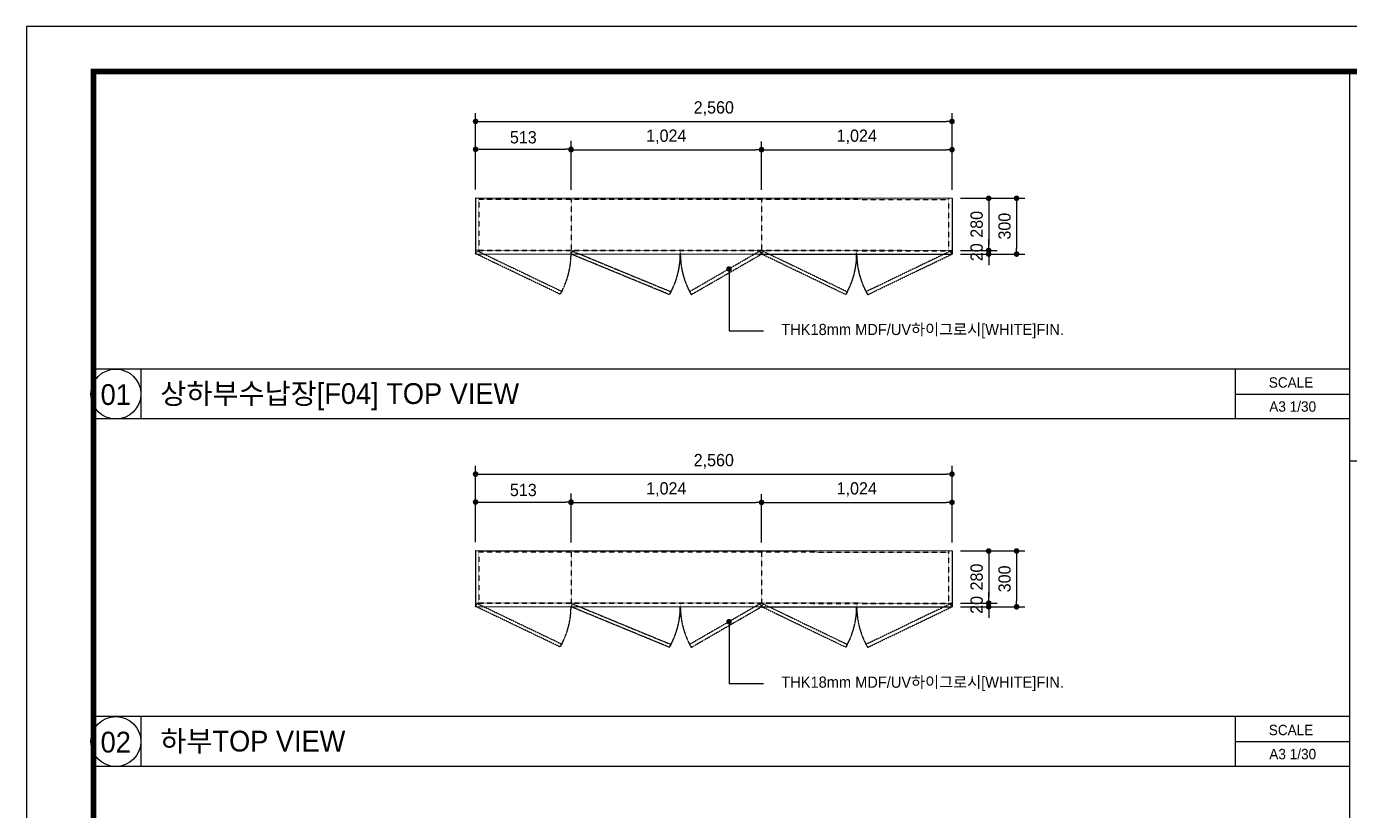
# Model space of a CAD drawing. Header units: millimetres. Extents: x 2050 to 23193, y 1089 to 24925.
# Drawn here: x 2050 to 9160, y 5758 to 9973 of the extents above; entities that cross this region are included whole.
import ezdxf
from ezdxf.enums import TextEntityAlignment as Align

# ---------------------------------------------------------------- set-up
doc = ezdxf.new("R2010")
doc.units = ezdxf.units.MM
for name, pattern in [('CENTER', [2, 1.25, -0.25, 0.25, -0.25]), ('CONTINOUS', [0]), ('DASH', [0.35, 0.25, -0.1])]:
    doc.linetypes.add(name, pattern=pattern)
for name, color, linetype in [('DSDF', 4, 'Continuous'), ('TEXT', 6, 'Continuous'), ('가구', 252, 'Continuous'), ('도면폼선_타이틀', 7, 'Continuous'), ('도면폼선_테두리', 3, 'Continuous'), ('제작가구', 5, 'Continuous')]:
    doc.layers.add(name, color=color, linetype=linetype)
doc.styles.add('도면타이틀', font='')
doc.styles.add('아트애이앤이', font='HYWULM.TTF')
doc.styles.get('도면타이틀').set_extended_font_data('HY울릉도L')
doc.dimstyles.new('dfsfsf', dxfattribs={"dimscale": 50, "dimtxt": 2.2, "dimasz": 1, "dimexe": 1.5, "dimexo": 1.5, "dimgap": 1, "dimtad": 1, "dimdec": 0, "dimlunit": 6, "dimtxsty": '도면타이틀', "dimblk": 'DOT', "dimcen": 2.5, "dimclrd": 9, "dimclre": 9, "dimclrt": 7, "dimadec": 0, "dimazin": 0, "dimtfac": 1, "dimtdec": 0, "dimtix": 1, "dimtmove": 2, "dimatfit": 3, "dimldrblk": 'DOT', "dimfxl": 1.5, "dimarcsym": 0})
doc.dimstyles.new('FDF', dxfattribs={"dimscale": 150, "dimtxt": 2.2, "dimasz": 1, "dimexe": 1.5, "dimexo": 1.5, "dimgap": 1, "dimtad": 1, "dimdec": 0, "dimlunit": 6, "dimtxsty": '도면타이틀', "dimblk": 'DOT', "dimcen": 2.5, "dimclrd": 115, "dimclre": 115, "dimclrt": 7, "dimadec": 0, "dimazin": 0, "dimtfac": 1, "dimtdec": 0, "dimtix": 1, "dimtmove": 2, "dimatfit": 3, "dimldrblk": 'DOT', "dimfxl": 1.5, "dimarcsym": 0})

# ---------------------------------------------------------------- blocks, each defined once
blk = doc.blocks.new('_Dot')
at = {"color": 0, "linetype": 'ByBlock', "lineweight": -2}
blk.add_line((-0.5, 0), (-1, 0), dxfattribs=at)
at = {"color": 0, "linetype": 'ByBlock', "const_width": 0.5}
blk.add_lwpolyline([(-0.25, 0, 1), (0.25, 0, 1)], format="xyb", close=True, dxfattribs=at)
blk = doc.blocks.new('*D108')
at = {"layer": 'Defpoints', "color": 0, "linetype": 'Continuous', "ltscale": 2, "transparency": 16777216}
for p in [(7023.7, 7153.3), (7023.7, 6873.3), (7220.7, 6873.3)]:
    blk.add_point(p, dxfattribs=at)
at = {"layer": 'DSDF', "color": 115, "linetype": 'Continuous', "lineweight": -2, "ltscale": 2, "transparency": 16777216}
for p, q in [((7068.7, 7153.3), (7265.7, 7153.3)), ((7220.7, 7123.3), (7220.7, 6903.3)), ((7068.7, 6873.3), (7265.7, 6873.3))]:
    blk.add_line(p, q, dxfattribs=at)
at = {"layer": 'DSDF', "color": 115, "linetype": 'Continuous', "lineweight": -2, "ltscale": 2, "transparency": 16777216, "xscale": 30, "yscale": 30, "zscale": 30}
for p, rotation in [((7220.7, 7153.3), 90), ((7220.7, 6873.3), 270)]:
    blk.add_blockref('_Dot', p, dxfattribs=dict(at, rotation=rotation))
at = {"layer": 'DSDF', "color": 7, "linetype": 'Continuous', "ltscale": 2, "transparency": 16777216, "insert": (7156.3, 7013.3), "char_height": 66, "attachment_point": 5, "rotation": 90, "style": '아트애이앤이'}
blk.add_mtext('280', dxfattribs=at)
blk = doc.blocks.new('*D109')
at = {"layer": 'Defpoints', "color": 0, "linetype": 'Continuous', "ltscale": 2, "transparency": 16777216}
for p in [(7023.7, 6873.3), (7023.7, 6853.3), (7220.7, 6853.3)]:
    blk.add_point(p, dxfattribs=at)
at = {"layer": 'DSDF', "color": 115, "linetype": 'Continuous', "lineweight": -2, "ltscale": 2, "transparency": 16777216}
for p, q in [((7220.7, 6903.3), (7220.7, 6933.3)), ((7068.7, 6873.3), (7265.7, 6873.3)), ((7068.7, 6853.3), (7265.7, 6853.3)), ((7220.7, 6873.3), (7220.7, 6853.3)), ((7220.7, 6823.3), (7220.7, 6793.3))]:
    blk.add_line(p, q, dxfattribs=at)
at = {"layer": 'DSDF', "color": 115, "linetype": 'Continuous', "lineweight": -2, "ltscale": 2, "transparency": 16777216, "xscale": 30, "yscale": 30, "zscale": 30}
for p, rotation in [((7220.7, 6873.3), 270), ((7220.7, 6853.3), 90)]:
    blk.add_blockref('_Dot', p, dxfattribs=dict(at, rotation=rotation))
at = {"layer": 'DSDF', "color": 7, "linetype": 'Continuous', "ltscale": 2, "transparency": 16777216, "insert": (7156.3, 6863.3), "char_height": 66, "attachment_point": 5, "rotation": 90, "style": '아트애이앤이'}
blk.add_mtext('20', dxfattribs=at)
blk = doc.blocks.new('*D110')
at = {"layer": 'Defpoints', "color": 0, "linetype": 'Continuous', "ltscale": 2, "transparency": 16777216}
for p in [(7023.7, 7153.3), (7023.7, 6853.3), (7370.7, 6853.3)]:
    blk.add_point(p, dxfattribs=at)
at = {"layer": 'DSDF', "color": 115, "linetype": 'Continuous', "lineweight": -2, "ltscale": 2, "transparency": 16777216}
for p, q in [((7068.7, 7153.3), (7415.7, 7153.3)), ((7370.7, 7123.3), (7370.7, 6883.3)), ((7068.7, 6853.3), (7415.7, 6853.3))]:
    blk.add_line(p, q, dxfattribs=at)
at = {"layer": 'DSDF', "color": 115, "linetype": 'Continuous', "lineweight": -2, "ltscale": 2, "transparency": 16777216, "xscale": 30, "yscale": 30, "zscale": 30}
for p, rotation in [((7370.7, 7153.3), 90), ((7370.7, 6853.3), 270)]:
    blk.add_blockref('_Dot', p, dxfattribs=dict(at, rotation=rotation))
at = {"layer": 'DSDF', "color": 7, "linetype": 'Continuous', "ltscale": 2, "transparency": 16777216, "insert": (7306.3, 7003.3), "char_height": 66, "attachment_point": 5, "rotation": 90, "style": '아트애이앤이'}
blk.add_mtext('300', dxfattribs=at)
blk = doc.blocks.new('*D111')
at = {"layer": 'Defpoints', "color": 0, "linetype": 'Continuous', "ltscale": 2, "transparency": 16777216}
for p in [(4976.3, 7416.6), (4463.3, 7155.3), (4976.3, 7153.3)]:
    blk.add_point(p, dxfattribs=at)
at = {"layer": 'DSDF', "color": 115, "linetype": 'Continuous', "lineweight": -2, "ltscale": 2, "transparency": 16777216}
for p, q in [((4463.3, 7200.3), (4463.3, 7461.6)), ((4493.3, 7416.6), (4946.3, 7416.6)), ((4976.3, 7198.3), (4976.3, 7461.6))]:
    blk.add_line(p, q, dxfattribs=at)
at = {"layer": 'DSDF', "color": 115, "linetype": 'Continuous', "lineweight": -2, "ltscale": 2, "transparency": 16777216, "xscale": 30, "yscale": 30, "zscale": 30, "rotation": 180}
blk.add_blockref('_Dot', (4463.3, 7416.6), dxfattribs=at)
at = {"layer": 'DSDF', "color": 115, "linetype": 'Continuous', "lineweight": -2, "ltscale": 2, "transparency": 16777216, "xscale": 30, "yscale": 30, "zscale": 30}
blk.add_blockref('_Dot', (4976.3, 7416.6), dxfattribs=at)
at = {"layer": 'DSDF', "color": 7, "linetype": 'Continuous', "ltscale": 2, "transparency": 16777216, "insert": (4719.8, 7480.9), "char_height": 66, "attachment_point": 5, "style": '아트애이앤이'}
blk.add_mtext('513', dxfattribs=at)
blk = doc.blocks.new('*D112')
at = {"layer": 'Defpoints', "color": 0, "linetype": 'Continuous', "ltscale": 2, "transparency": 16777216}
for p in [(6000, 7414.6), (4976.3, 7153.3), (6000, 7153.3)]:
    blk.add_point(p, dxfattribs=at)
at = {"layer": 'DSDF', "color": 115, "linetype": 'Continuous', "lineweight": -2, "ltscale": 2, "transparency": 16777216}
for p, q in [((4976.3, 7198.3), (4976.3, 7459.6)), ((5006.3, 7414.6), (5970, 7414.6)), ((6000, 7198.3), (6000, 7459.6))]:
    blk.add_line(p, q, dxfattribs=at)
at = {"layer": 'DSDF', "color": 115, "linetype": 'Continuous', "lineweight": -2, "ltscale": 2, "transparency": 16777216, "xscale": 30, "yscale": 30, "zscale": 30, "rotation": 180}
blk.add_blockref('_Dot', (4976.3, 7414.6), dxfattribs=at)
at = {"layer": 'DSDF', "color": 115, "linetype": 'Continuous', "lineweight": -2, "ltscale": 2, "transparency": 16777216, "xscale": 30, "yscale": 30, "zscale": 30}
blk.add_blockref('_Dot', (6000, 7414.6), dxfattribs=at)
at = {"layer": 'DSDF', "color": 7, "linetype": 'Continuous', "ltscale": 2, "transparency": 16777216, "insert": (5488.2, 7483.9), "char_height": 66, "attachment_point": 5, "style": '아트애이앤이'}
blk.add_mtext('1,024', dxfattribs=at)
blk = doc.blocks.new('*D113')
at = {"layer": 'Defpoints', "color": 0, "linetype": 'Continuous', "ltscale": 2, "transparency": 16777216}
for p in [(7023.7, 7414.6), (6000, 7153.3), (7023.7, 7153.3)]:
    blk.add_point(p, dxfattribs=at)
at = {"layer": 'DSDF', "color": 115, "linetype": 'Continuous', "lineweight": -2, "ltscale": 2, "transparency": 16777216}
for p, q in [((6000, 7198.3), (6000, 7459.6)), ((6030, 7414.6), (6993.7, 7414.6)), ((7023.7, 7198.3), (7023.7, 7459.6))]:
    blk.add_line(p, q, dxfattribs=at)
at = {"layer": 'DSDF', "color": 115, "linetype": 'Continuous', "lineweight": -2, "ltscale": 2, "transparency": 16777216, "xscale": 30, "yscale": 30, "zscale": 30, "rotation": 180}
blk.add_blockref('_Dot', (6000, 7414.6), dxfattribs=at)
at = {"layer": 'DSDF', "color": 115, "linetype": 'Continuous', "lineweight": -2, "ltscale": 2, "transparency": 16777216, "xscale": 30, "yscale": 30, "zscale": 30}
blk.add_blockref('_Dot', (7023.7, 7414.6), dxfattribs=at)
at = {"layer": 'DSDF', "color": 7, "linetype": 'Continuous', "ltscale": 2, "transparency": 16777216, "insert": (6511.8, 7483.9), "char_height": 66, "attachment_point": 5, "style": '아트애이앤이'}
blk.add_mtext('1,024', dxfattribs=at)
blk = doc.blocks.new('*D114')
at = {"layer": 'Defpoints', "color": 0, "linetype": 'Continuous', "ltscale": 2, "transparency": 16777216}
for p in [(7023.7, 7566.6), (4463.3, 7305.3), (7023.7, 7303.3)]:
    blk.add_point(p, dxfattribs=at)
at = {"layer": 'DSDF', "color": 115, "linetype": 'Continuous', "lineweight": -2, "ltscale": 2, "transparency": 16777216}
for p, q in [((4463.3, 7350.3), (4463.3, 7611.6)), ((7023.7, 7348.3), (7023.7, 7611.6)), ((4493.3, 7566.6), (6993.7, 7566.6))]:
    blk.add_line(p, q, dxfattribs=at)
at = {"layer": 'DSDF', "color": 115, "linetype": 'Continuous', "lineweight": -2, "ltscale": 2, "transparency": 16777216, "xscale": 30, "yscale": 30, "zscale": 30, "rotation": 180}
blk.add_blockref('_Dot', (4463.3, 7566.6), dxfattribs=at)
at = {"layer": 'DSDF', "color": 115, "linetype": 'Continuous', "lineweight": -2, "ltscale": 2, "transparency": 16777216, "xscale": 30, "yscale": 30, "zscale": 30}
blk.add_blockref('_Dot', (7023.7, 7566.6), dxfattribs=at)
at = {"layer": 'DSDF', "color": 7, "linetype": 'Continuous', "ltscale": 2, "transparency": 16777216, "insert": (5743.5, 7635.9), "char_height": 66, "attachment_point": 5, "style": '아트애이앤이'}
blk.add_mtext('2,560', dxfattribs=at)
blk = doc.blocks.new('DOT')
at = {"color": 0, "linetype": 'ByBlock'}
blk.add_line((-0.5, 0), (-1, 0), dxfattribs=at)
at = {"color": 0, "linetype": 'ByBlock', "const_width": 0.5}
blk.add_lwpolyline([(-0.25, 0, 1), (0.25, 0, 1)], format="xyb", close=True, dxfattribs=at)
blk = doc.blocks.new('artn-nd titlebox')
at = {"color": 44, "ltscale": 0.08}
blk.add_lwpolyline([(0, 0), (42958, 0), (42958, 30378), (0, 30378)], close=True, dxfattribs=at)
at = {"color": 2, "const_width": 103}
blk.add_lwpolyline([(1234, 827), (41724, 827), (41724, 29550), (1234, 29550)], close=True, dxfattribs=at)
blk = doc.blocks.new('*D175')
at = {"layer": 'Defpoints', "color": 0, "linetype": 'Continuous', "ltscale": 2, "transparency": 16777216}
for p in [(7023.7, 9049.5), (7023.7, 8769.5), (7220.7, 8769.5)]:
    blk.add_point(p, dxfattribs=at)
at = {"layer": 'DSDF', "color": 115, "linetype": 'Continuous', "lineweight": -2, "ltscale": 2, "transparency": 16777216}
for p, q in [((7068.7, 9049.5), (7265.7, 9049.5)), ((7220.7, 9019.5), (7220.7, 8799.5)), ((7068.7, 8769.5), (7265.7, 8769.5))]:
    blk.add_line(p, q, dxfattribs=at)
at = {"layer": 'DSDF', "color": 115, "linetype": 'Continuous', "lineweight": -2, "ltscale": 2, "transparency": 16777216, "xscale": 30, "yscale": 30, "zscale": 30}
for p, rotation in [((7220.7, 9049.5), 90), ((7220.7, 8769.5), 270)]:
    blk.add_blockref('_Dot', p, dxfattribs=dict(at, rotation=rotation))
at = {"layer": 'DSDF', "color": 7, "linetype": 'Continuous', "ltscale": 2, "transparency": 16777216, "insert": (7156.3, 8909.5), "char_height": 66, "attachment_point": 5, "rotation": 90, "style": '아트애이앤이'}
blk.add_mtext('280', dxfattribs=at)
blk = doc.blocks.new('*D176')
at = {"layer": 'Defpoints', "color": 0, "linetype": 'Continuous', "ltscale": 2, "transparency": 16777216}
for p in [(7023.7, 8769.5), (7023.7, 8749.5), (7220.7, 8749.5)]:
    blk.add_point(p, dxfattribs=at)
at = {"layer": 'DSDF', "color": 115, "linetype": 'Continuous', "lineweight": -2, "ltscale": 2, "transparency": 16777216}
for p, q in [((7220.7, 8799.5), (7220.7, 8829.5)), ((7068.7, 8769.5), (7265.7, 8769.5)), ((7068.7, 8749.5), (7265.7, 8749.5)), ((7220.7, 8769.5), (7220.7, 8749.5)), ((7220.7, 8719.5), (7220.7, 8689.5))]:
    blk.add_line(p, q, dxfattribs=at)
at = {"layer": 'DSDF', "color": 115, "linetype": 'Continuous', "lineweight": -2, "ltscale": 2, "transparency": 16777216, "xscale": 30, "yscale": 30, "zscale": 30}
for p, rotation in [((7220.7, 8769.5), 270), ((7220.7, 8749.5), 90)]:
    blk.add_blockref('_Dot', p, dxfattribs=dict(at, rotation=rotation))
at = {"layer": 'DSDF', "color": 7, "linetype": 'Continuous', "ltscale": 2, "transparency": 16777216, "insert": (7156.3, 8759.5), "char_height": 66, "attachment_point": 5, "rotation": 90, "style": '아트애이앤이'}
blk.add_mtext('20', dxfattribs=at)
blk = doc.blocks.new('*D177')
at = {"layer": 'Defpoints', "color": 0, "linetype": 'Continuous', "ltscale": 2, "transparency": 16777216}
for p in [(7023.7, 9049.5), (7023.7, 8749.5), (7370.7, 8749.5)]:
    blk.add_point(p, dxfattribs=at)
at = {"layer": 'DSDF', "color": 115, "linetype": 'Continuous', "lineweight": -2, "ltscale": 2, "transparency": 16777216}
for p, q in [((7068.7, 9049.5), (7415.7, 9049.5)), ((7370.7, 9019.5), (7370.7, 8779.5)), ((7068.7, 8749.5), (7415.7, 8749.5))]:
    blk.add_line(p, q, dxfattribs=at)
at = {"layer": 'DSDF', "color": 115, "linetype": 'Continuous', "lineweight": -2, "ltscale": 2, "transparency": 16777216, "xscale": 30, "yscale": 30, "zscale": 30}
for p, rotation in [((7370.7, 9049.5), 90), ((7370.7, 8749.5), 270)]:
    blk.add_blockref('_Dot', p, dxfattribs=dict(at, rotation=rotation))
at = {"layer": 'DSDF', "color": 7, "linetype": 'Continuous', "ltscale": 2, "transparency": 16777216, "insert": (7306.3, 8899.5), "char_height": 66, "attachment_point": 5, "rotation": 90, "style": '아트애이앤이'}
blk.add_mtext('300', dxfattribs=at)
blk = doc.blocks.new('*D178')
at = {"layer": 'Defpoints', "color": 0, "linetype": 'Continuous', "ltscale": 2, "transparency": 16777216}
for p in [(4976.3, 9312.7), (4463.3, 9051.5), (4976.3, 9049.5)]:
    blk.add_point(p, dxfattribs=at)
at = {"layer": 'DSDF', "color": 115, "linetype": 'Continuous', "lineweight": -2, "ltscale": 2, "transparency": 16777216}
for p, q in [((4463.3, 9096.5), (4463.3, 9357.7)), ((4976.3, 9094.5), (4976.3, 9357.7)), ((4493.3, 9312.7), (4946.3, 9312.7))]:
    blk.add_line(p, q, dxfattribs=at)
at = {"layer": 'DSDF', "color": 115, "linetype": 'Continuous', "lineweight": -2, "ltscale": 2, "transparency": 16777216, "xscale": 30, "yscale": 30, "zscale": 30, "rotation": 180}
blk.add_blockref('_Dot', (4463.3, 9312.7), dxfattribs=at)
at = {"layer": 'DSDF', "color": 115, "linetype": 'Continuous', "lineweight": -2, "ltscale": 2, "transparency": 16777216, "xscale": 30, "yscale": 30, "zscale": 30}
blk.add_blockref('_Dot', (4976.3, 9312.7), dxfattribs=at)
at = {"layer": 'DSDF', "color": 7, "linetype": 'Continuous', "ltscale": 2, "transparency": 16777216, "insert": (4719.8, 9377.1), "char_height": 66, "attachment_point": 5, "style": '아트애이앤이'}
blk.add_mtext('513', dxfattribs=at)
blk = doc.blocks.new('*D179')
at = {"layer": 'Defpoints', "color": 0, "linetype": 'Continuous', "ltscale": 2, "transparency": 16777216}
for p in [(6000, 9310.7), (4976.3, 9049.5), (6000, 9049.5)]:
    blk.add_point(p, dxfattribs=at)
at = {"layer": 'DSDF', "color": 115, "linetype": 'Continuous', "lineweight": -2, "ltscale": 2, "transparency": 16777216}
for p, q in [((4976.3, 9094.5), (4976.3, 9355.7)), ((6000, 9094.5), (6000, 9355.7)), ((5006.3, 9310.7), (5970, 9310.7))]:
    blk.add_line(p, q, dxfattribs=at)
at = {"layer": 'DSDF', "color": 115, "linetype": 'Continuous', "lineweight": -2, "ltscale": 2, "transparency": 16777216, "xscale": 30, "yscale": 30, "zscale": 30, "rotation": 180}
blk.add_blockref('_Dot', (4976.3, 9310.7), dxfattribs=at)
at = {"layer": 'DSDF', "color": 115, "linetype": 'Continuous', "lineweight": -2, "ltscale": 2, "transparency": 16777216, "xscale": 30, "yscale": 30, "zscale": 30}
blk.add_blockref('_Dot', (6000, 9310.7), dxfattribs=at)
at = {"layer": 'DSDF', "color": 7, "linetype": 'Continuous', "ltscale": 2, "transparency": 16777216, "insert": (5488.2, 9380.1), "char_height": 66, "attachment_point": 5, "style": '아트애이앤이'}
blk.add_mtext('1,024', dxfattribs=at)
blk = doc.blocks.new('*D180')
at = {"layer": 'Defpoints', "color": 0, "linetype": 'Continuous', "ltscale": 2, "transparency": 16777216}
for p in [(7023.7, 9310.7), (6000, 9049.5), (7023.7, 9049.5)]:
    blk.add_point(p, dxfattribs=at)
at = {"layer": 'DSDF', "color": 115, "linetype": 'Continuous', "lineweight": -2, "ltscale": 2, "transparency": 16777216}
for p, q in [((6000, 9094.5), (6000, 9355.7)), ((7023.7, 9094.5), (7023.7, 9355.7)), ((6030, 9310.7), (6993.7, 9310.7))]:
    blk.add_line(p, q, dxfattribs=at)
at = {"layer": 'DSDF', "color": 115, "linetype": 'Continuous', "lineweight": -2, "ltscale": 2, "transparency": 16777216, "xscale": 30, "yscale": 30, "zscale": 30, "rotation": 180}
blk.add_blockref('_Dot', (6000, 9310.7), dxfattribs=at)
at = {"layer": 'DSDF', "color": 115, "linetype": 'Continuous', "lineweight": -2, "ltscale": 2, "transparency": 16777216, "xscale": 30, "yscale": 30, "zscale": 30}
blk.add_blockref('_Dot', (7023.7, 9310.7), dxfattribs=at)
at = {"layer": 'DSDF', "color": 7, "linetype": 'Continuous', "ltscale": 2, "transparency": 16777216, "insert": (6511.8, 9380.1), "char_height": 66, "attachment_point": 5, "style": '아트애이앤이'}
blk.add_mtext('1,024', dxfattribs=at)
blk = doc.blocks.new('*D181')
at = {"layer": 'Defpoints', "color": 0, "linetype": 'Continuous', "ltscale": 2, "transparency": 16777216}
for p in [(7023.7, 9462.7), (4463.3, 9201.5), (7023.7, 9199.5)]:
    blk.add_point(p, dxfattribs=at)
at = {"layer": 'DSDF', "color": 115, "linetype": 'Continuous', "lineweight": -2, "ltscale": 2, "transparency": 16777216}
for p, q in [((4463.3, 9246.5), (4463.3, 9507.7)), ((4493.3, 9462.7), (6993.7, 9462.7)), ((7023.7, 9244.5), (7023.7, 9507.7))]:
    blk.add_line(p, q, dxfattribs=at)
at = {"layer": 'DSDF', "color": 115, "linetype": 'Continuous', "lineweight": -2, "ltscale": 2, "transparency": 16777216, "xscale": 30, "yscale": 30, "zscale": 30, "rotation": 180}
blk.add_blockref('_Dot', (4463.3, 9462.7), dxfattribs=at)
at = {"layer": 'DSDF', "color": 115, "linetype": 'Continuous', "lineweight": -2, "ltscale": 2, "transparency": 16777216, "xscale": 30, "yscale": 30, "zscale": 30}
blk.add_blockref('_Dot', (7023.7, 9462.7), dxfattribs=at)
at = {"layer": 'DSDF', "color": 7, "linetype": 'Continuous', "ltscale": 2, "transparency": 16777216, "insert": (5743.5, 9532.1), "char_height": 66, "attachment_point": 5, "style": '아트애이앤이'}
blk.add_mtext('2,560', dxfattribs=at)

msp = doc.modelspace()

# ---------------------------------------------------------------- linework, layer by layer
at = {"color": 3, "linetype": 'CONTINOUS', "ltscale": 2}
for p, q in [((4463.3, 9051.5), (4463.3, 8751.5)), ((4463.3, 9051.5), (7023.7, 9049.5)), ((7023.7, 9049.5), (7023.7, 8749.5)), ((4463.3, 8751.5), (7023.7, 8749.5)), ((4463.3, 7155.3), (4463.3, 6855.3)), ((4463.3, 7155.3), (7023.7, 7153.3)), ((7023.7, 7153.3), (7023.7, 6853.3)), ((4463.3, 6855.3), (7023.7, 6853.3))]:
    msp.add_line(p, q, dxfattribs=at)
at = {"ltscale": 2}
for p, q in [((6000, 8749.5), (7023.7, 8749.5)), ((6000, 6853.3), (7023.7, 6853.3))]:
    msp.add_line(p, q, dxfattribs=at)
at = {"color": 2, "ltscale": 2}
msp.add_line((9160.1, 7637.4), (12460.7, 7637.4), dxfattribs=at)
at = {"color": 1, "linetype": 'CENTER', "ltscale": 0.5}
for centre, start, end in [((4540.3, 8751.5), 330, 0), ((5127.3, 8749.5), 330, 0), ((6000, 8749.5), 180, 210), ((6075.2, 8749.5), 330, 0), ((6947.8, 8749.5), 180, 210), ((4540.3, 6855.3), 330, 0), ((5127.3, 6853.3), 330, 0), ((6000, 6853.3), 180, 210), ((6075.2, 6853.3), 330, 0), ((6947.8, 6853.3), 180, 210)]:
    msp.add_arc(centre, 436, start, end, dxfattribs=at)
at = {"layer": 'DSDF', "color": 6, "linetype": 'DASH', "ltscale": 0.5}
for points in [[(4917.9, 8533.5), (4463.3, 8751.5), (4472.3, 8767.1), (4926.9, 8549.1)], [(5504.9, 8531.5), (4976.3, 8749.5), (4985.3, 8765.1), (5513.9, 8547.1)], [(5622.4, 8531.5), (6000, 8749.5), (5991, 8765.1), (5613.4, 8547.1)], [(6452.8, 8531.5), (6000, 8749.5), (6009, 8765.1), (6461.8, 8547.1)], [(6570.3, 8531.5), (7023.7, 8749.5), (7014.7, 8765.1), (6561.3, 8547.1)], [(4917.9, 6637.3), (4463.3, 6855.3), (4472.3, 6870.9), (4926.9, 6652.9)], [(5504.9, 6635.3), (4976.3, 6853.3), (4985.3, 6868.9), (5513.9, 6650.9)], [(5622.4, 6635.3), (6000, 6853.3), (5991, 6868.9), (5613.4, 6650.9)], [(6452.8, 6635.3), (6000, 6853.3), (6009, 6868.9), (6461.8, 6650.9)], [(6570.3, 6635.3), (7023.7, 6853.3), (7014.7, 6868.9), (6561.3, 6650.9)]]:
    msp.add_lwpolyline(points, close=True, dxfattribs=at)
at = {"layer": 'TEXT', "color": 9}
for p, q in [((9160.1, 9731.4), (9160.1, 1331.1)), ((9160.1, 8131.4), (2396.1, 8131.4)), ((2664.5, 8131.4), (2664.5, 7863)), ((2664.5, 8131.4), (2664.5, 7863)), ((2664.5, 8131.4), (2664.5, 7863)), ((8545.6, 8131.4), (8545.6, 7863)), ((8545.6, 7997.2), (9160.1, 7997.2)), ((9160.1, 6263), (2396.1, 6263)), ((2664.5, 6263), (2664.5, 5994.6)), ((2664.5, 6263), (2664.5, 5994.6)), ((2664.5, 6263), (2664.5, 5994.6)), ((8545.6, 6263), (8545.6, 5994.6)), ((8545.6, 6128.8), (9160.1, 6128.8))]:
    msp.add_line(p, q, dxfattribs=at)
for centre in [(2530.3, 7997.2), (2530.3, 7997.2), (2530.3, 7997.2), (2530.3, 6128.8), (2530.3, 6128.8), (2530.3, 6128.8)]:
    msp.add_circle(centre, 134.2, dxfattribs=at)
at = {"layer": '가구', "color": 252, "linetype": 'DASH', "ltscale": 0.5}
for p, q in [((4463.3, 9045.5), (4463.3, 8751.5)), ((4481.3, 9051.5), (4481.3, 8771.5)), ((4481.3, 9045.5), (7005.7, 9043.5)), ((4976.3, 9043.5), (4976.3, 8749.5)), ((6000, 9043.5), (6000, 8749.5)), ((7005.7, 9049.5), (7005.7, 8769.5)), ((4463.3, 8771.5), (7023.7, 8769.5)), ((4463.3, 8769.5), (7023.7, 8767.5)), ((4976.3, 8751.5), (4976.3, 8769.5)), ((5564, 8749.5), (5564, 8767.5)), ((6511.2, 8749.5), (6511.2, 8767.5)), ((4463.3, 7149.3), (4463.3, 6855.3)), ((4481.3, 7155.3), (4481.3, 6875.3)), ((4481.3, 7149.3), (7005.7, 7147.3)), ((4976.3, 7147.3), (4976.3, 6853.3)), ((6000, 7147.3), (6000, 6853.3)), ((7005.7, 7153.3), (7005.7, 6873.3)), ((4463.3, 6875.3), (7023.7, 6873.3)), ((4463.3, 6873.3), (7023.7, 6871.3)), ((4976.3, 6855.3), (4976.3, 6873.3)), ((5564, 6853.3), (5564, 6871.3)), ((6511.2, 6853.3), (6511.2, 6871.3))]:
    msp.add_line(p, q, dxfattribs=at)
at = {"layer": '도면폼선_테두리'}
for p, q in [((9160.1, 7863), (2396.1, 7863)), ((9160.1, 5994.6), (2396.1, 5994.6))]:
    msp.add_line(p, q, dxfattribs=at)

# ---------------------------------------------------------------- block references
at = {"xscale": 0.2924565755158107, "yscale": 0.2924565755158107, "zscale": 0.2924565755158107}
msp.add_blockref('artn-nd titlebox', (2049.6, 1089.2), dxfattribs=at)

# ---------------------------------------------------------------- texts
at = {"layer": 'TEXT', "color": 2, "style": '아트애이앤이'}
for s, height, p in [('01', 111.65, (2529.5, 7904.8)), ('SCALE', 55.83, (8845.7, 8014.7)), ('A3 1/30', 55.83, (8854.7, 7885.2)), ('SCALE', 55.83, (8845.7, 6146.3)), ('02', 111.65, (2529.5, 6036.4)), ('A3 1/30', 55.83, (8854.7, 6016.8))]:
    msp.add_text(s, height=height, dxfattribs=at).set_placement(p, align=Align.BOTTOM_CENTER)
for s, height, p in [('상하부수납장[F04] TOP VIEW', 111.655, (2769.1, 7943.8)), ('하부TOP VIEW', 111.65, (2769.1, 6075.3))]:
    msp.add_text(s, height=height, dxfattribs=at).set_placement(p)
at = {"layer": '도면폼선_타이틀', "color": 7, "linetype": 'Continuous', "style": '아트애이앤이'}
for p in [(6865.7, 8344.3), (6865.7, 6448.1)]:
    msp.add_text('THK18mm MDF/UV하이그로시[WHITE]FIN.', height=60, dxfattribs=at).set_placement(p, align=Align.MIDDLE_CENTER)

# ---------------------------------------------------------------- dimensions: what is measured, and where the dimension line sits
at = {"layer": 'DSDF', "color": 1, "linetype": 'Continuous', "ltscale": 2}
for base, p1, p2, picture, middle in [((7023.7, 9462.7), (4463.3, 9201.5), (7023.7, 9199.5), '*D181', (5743.5, 9532.1)), ((4976.3, 9312.7), (4463.3, 9051.5), (4976.3, 9049.5), '*D178', (4719.8, 9377.1)), ((6000, 9310.7), (4976.3, 9049.5), (6000, 9049.5), '*D179', (5488.2, 9380.1)), ((7023.7, 9310.7), (6000, 9049.5), (7023.7, 9049.5), '*D180', (6511.8, 9380.1)), ((7023.7, 7566.6), (4463.3, 7305.3), (7023.7, 7303.3), '*D114', (5743.5, 7635.9)), ((4976.3, 7416.6), (4463.3, 7155.3), (4976.3, 7153.3), '*D111', (4719.8, 7480.9)), ((6000, 7414.6), (4976.3, 7153.3), (6000, 7153.3), '*D112', (5488.2, 7483.9)), ((7023.7, 7414.6), (6000, 7153.3), (7023.7, 7153.3), '*D113', (6511.8, 7483.9))]:
    dim = msp.add_linear_dim(base=base, p1=p1, p2=p2, dimstyle='FDF', override={"dimscale": 30, "dimtxsty": '아트애이앤이'}, dxfattribs=at)
    dim.commit()
    dim.dimension.update_dxf_attribs({"geometry": picture, "text_midpoint": middle})
for base, p1, p2, picture, middle in [((7220.7, 8769.5), (7023.7, 9049.5), (7023.7, 8769.5), '*D175', (7156.3, 8909.5)), ((7370.7, 8749.5), (7023.7, 9049.5), (7023.7, 8749.5), '*D177', (7306.3, 8899.5)), ((7220.7, 8749.5), (7023.7, 8769.5), (7023.7, 8749.5), '*D176', (7156.3, 8759.5)), ((7220.7, 6873.3), (7023.7, 7153.3), (7023.7, 6873.3), '*D108', (7156.3, 7013.3)), ((7370.7, 6853.3), (7023.7, 7153.3), (7023.7, 6853.3), '*D110', (7306.3, 7003.3)), ((7220.7, 6853.3), (7023.7, 6873.3), (7023.7, 6853.3), '*D109', (7156.3, 6863.3))]:
    dim = msp.add_linear_dim(base=base, p1=p1, p2=p2, angle=90, dimstyle='FDF', override={"dimscale": 30, "dimtxsty": '아트애이앤이'}, dxfattribs=at)
    dim.commit()
    dim.dimension.update_dxf_attribs({"geometry": picture, "text_midpoint": middle})

# ---------------------------------------------------------------- leaders
at = {"layer": '제작가구', "color": 3, "linetype": 'Continuous', "ltscale": 2}
for points in [[(5825.4, 8669.5), (5825.4, 8337.7), (6010, 8337.7)], [(5825.4, 6773.3), (5825.4, 6441.5), (6010, 6441.5)]]:
    msp.add_leader(points, dimstyle='dfsfsf', override={"dimasz": 0.6, "dimtad": 0, "dimtxsty": '아트애이앤이', "dimldrblk": 'DOT'}, dxfattribs=at)

doc.saveas('drawing.dxf')
